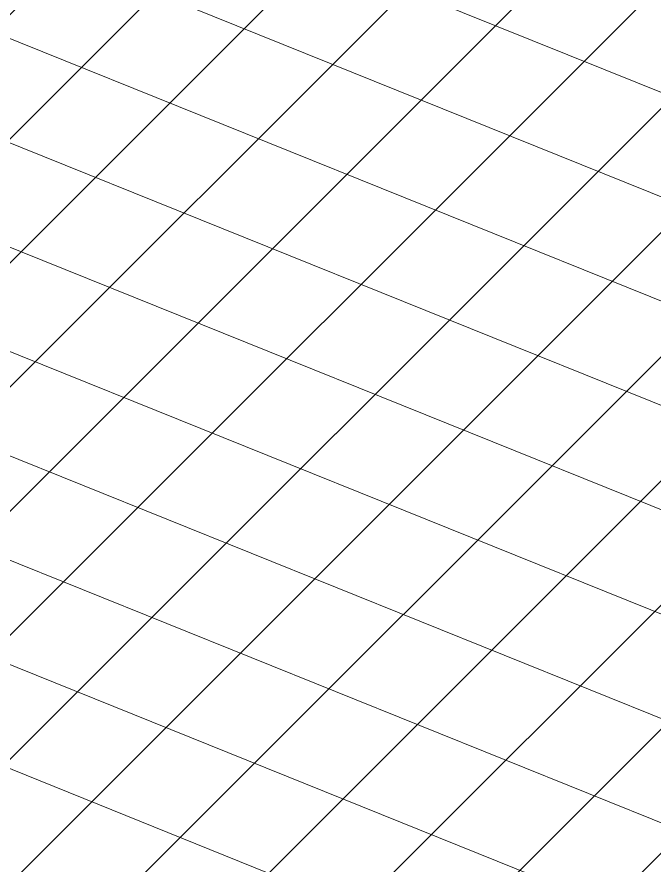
# Model space of a CAD drawing. Header units: metres. Extents: x -207 to 292, y -187 to 169.
# Drawn here: x -122.703 to -120.399, y -49.922 to -46.854 of the extents above; entities that cross this region are included whole.
import ezdxf

# ---------------------------------------------------------------- set-up
doc = ezdxf.new("R2010")
doc.units = ezdxf.units.M
doc.layers.add('A-ROOF-PATT', color=7, linetype='Continuous', lineweight=9)
doc.layers.add('PR10-ARQ-PL-001-Emplazamiento-C-1_dwg', color=7, linetype='Continuous', lineweight=9, true_color=0x767676)

# ---------------------------------------------------------------- blocks, each defined once
blk = doc.blocks.new('YADRAN_LASQUEMAS_ARQ_MO_006_E02_rvt-1-PLANTA EMPLAZAMIENTO ACTUALIZADO')
at = {"layer": 'A-ROOF-PATT', "true_color": 0x008040}
h = blk.add_hatch(dxfattribs=at)
h.set_pattern_fill('FP_65', color=116, style=0, pattern_type=2)
h.set_pattern_definition([(158.024, (-33.701, -80.216), (-0.1309764, -0.3245692), [])])
h.paths.add_polyline_path([(-120.1887, -51.0277), (-116.0629, -40.8037), (-122.4293, -38.2346), (-126.5551, -48.4586), (-121.2132, -50.6143)])
blk = doc.blocks.new('PR10-ARQ-PL-001-Emplazamiento-C-1_dwg-674643-PLANTA EMPLAZAMIENTO ACTUALIZADO')
at = {"lineweight": 9, "true_color": 0x0000ff}
h = blk.add_hatch(dxfattribs=at)
h.set_pattern_fill('FP_4', color=5, style=0, pattern_type=2)
h.set_pattern_definition([(45, (0, 0), (-0.2245064, 0.2245064), [])])
h.paths.add_polyline_path([(-125.2956, -55.599), (-123.0055, -50.0861), (-119.8551, -51.354), (-115.6099, -41.0758), (-122.3859, -38.2353), (-126.6323, -48.3353), (-126.5052, -48.3886), (-128.9565, -54.1217), (-126.7366, -55.0176)])

msp = doc.modelspace()

# ---------------------------------------------------------------- block references
at = {"lineweight": 5}
msp.add_blockref('YADRAN_LASQUEMAS_ARQ_MO_006_E02_rvt-1-PLANTA EMPLAZAMIENTO ACTUALIZADO', (0, 0), dxfattribs=at)
at = {"layer": 'PR10-ARQ-PL-001-Emplazamiento-C-1_dwg', "color": 7}
msp.add_blockref('PR10-ARQ-PL-001-Emplazamiento-C-1_dwg-674643-PLANTA EMPLAZAMIENTO ACTUALIZADO', (0, 0), dxfattribs=at)

doc.saveas('drawing.dxf')
